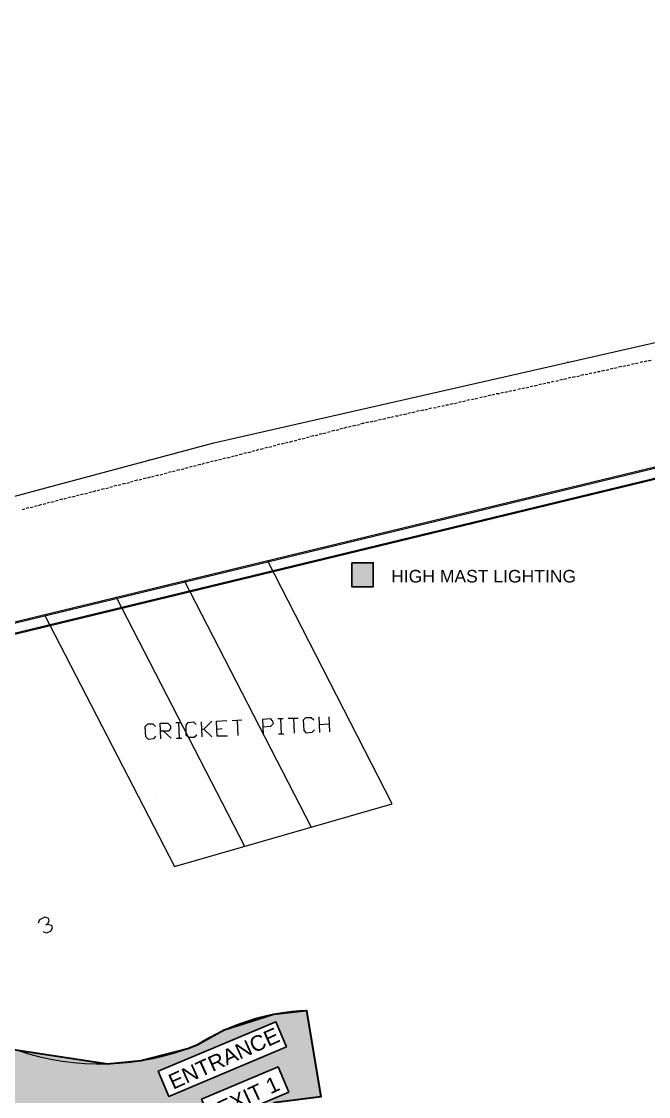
# Model space of a CAD drawing. Header units: inches. Extents: x 1969 to 240164, y 1364 to 46451.
# Drawn here: x 39240 to 42508, y 27444 to 33048 of the extents above; entities that cross this region are included whole.
import ezdxf

# ---------------------------------------------------------------- set-up
doc = ezdxf.new("R2010")
doc.units = ezdxf.units.IN
doc.header["$MEASUREMENT"] = 0
for name, color, linetype in [('PDF_0', 7, 'Continuous'), ('PDF_BH-WASTE', 7, 'Continuous'), ('PDF_BH_Soil', 7, 'Continuous'), ('PDF_BOUNDARY', 7, 'Continuous'), ('PDF_ESElevation', 7, 'Continuous'), ('PDF_foot path', 7, 'Continuous'), ('PDF_ROAD', 7, 'Continuous'), ('PDF_TEXT', 7, 'Continuous'), ('PDF_TEXT2', 7, 'Continuous'), ('PDF_TXT', 7, 'Continuous')]:
    doc.layers.add(name, color=color, linetype=linetype)
doc.styles.add('PDF Arial-BoldMT', font='arial.ttf')
doc.styles.add('PDF ArialMT', font='arial.ttf')

msp = doc.modelspace()

# ---------------------------------------------------------------- hatches: boundary and pattern name
at = {"true_color": 0xf1eb1f}
h = msp.add_hatch(color=2, dxfattribs=at)
h.dxf.hatch_style = 1
h.paths.add_polyline_path([(41073.8, 30226.6), (40961.6, 30226.6), (40961.6, 30101.5), (41073.8, 30101.5)])
at = {"true_color": 0xfecc66}
h = msp.add_hatch(color=31, dxfattribs=at)
h.dxf.hatch_style = 1
h.paths.add_polyline_path([(40008.3, 27445.2), (39953.1, 27576.4), (40565.8, 27834.4), (40621, 27703.3)])
h.paths.add_polyline_path([(40577.6, 27598.8), (40632.8, 27467.6), (40233.2, 27299.2), (40178, 27430.4)])
edge = h.paths.add_edge_path()
edge.add_line((23706.6, 23889.3), (23706.6, 23685.7))
edge.add_line((23706.6, 23685.7), (21592.3, 23685.7))
edge.add_arc((21564.1, 23607.1), 83.5, 70.25, 109.75)
edge.add_line((21535.9, 23685.7), (21474.3, 23685.7))
edge.add_line((21474.3, 23685.7), (21474.3, 23889.3))
edge.add_line((21474.3, 23889.3), (23706.6, 23889.3))
h.paths.add_polyline_path([(40196.6, 27136.6), (40128.6, 27004), (40083.8, 26760.5), (40108.3, 26579.1), (40179.2, 26411.1), (44054.9, 22879.7), (47494.3, 21707.1), (47774.4, 21648.7), (48167.3, 21655.3), (48593.7, 21785.4), (48790.3, 21898.1), (49229.2, 22267.9), (50678.1, 23493.2), (50859.2, 23699.7), (50983, 23900), (51090.8, 24169.8), (51148, 24487.9), (51993.8, 24488.6), (52290.4, 24048.9), (50849.8, 22717.9), (50714.5, 22526.6), (50622.5, 22254.5), (50606.5, 21925.5), (50606.5, 20998.1), (50696.2, 20675.3), (50766.7, 20544.7), (50964.4, 20319.7), (51058.4, 20250.3), (51196.7, 20206.5), (51389.7, 20233.1), (51523.7, 20325.3), (51622.3, 20503.8), (51622.3, 20773.7), (53221, 20773.7), (53221, 20166.3), (53323.2, 20166.3), (53323.2, 19249.4), (51850.7, 19249.4), (48876.6, 20483.8), (45963.5, 21489.1), (43693.6, 22262.7), (41571.7, 24195.4), (39950.9, 25674.8), (39044.1, 26554.3), (38079.5, 27215.6), (35857, 26162.3), (34994.2, 24093.5), (32860.7, 23926.1), (31214.3, 23858), (28068.1, 23728.3), (26623.6, 23670.7), (26125.1, 23748.9), (24768.5, 23544.4), (23827.6, 23544.4), (23273.3, 23447.3), (21482.5, 23346.7), (20701.9, 23346.7), (19975.8, 23179.6), (18647.9, 23098.7), (18526, 23021.2), (18458.9, 22934.2), (16811.9, 22382), (14065.1, 22382), (10291.7, 22150.2), (10399.9, 23009.2), (14054.9, 23234.2), (16268.8, 23125.1), (16401.4, 23136.9), (16539.8, 23172.8), (17389.5, 23514.9), (18148.7, 23728.4), (18898.7, 23820.5), (19842.9, 23871.6), (20739.4, 24014.8), (22123.3, 24079.5), (22770.9, 24079.5), (23779.9, 24246.6), (24703.7, 24246.6), (25375.2, 24342), (26135.3, 24457.9), (26581.9, 24376.1), (27205.7, 24393.1), (34200.4, 24679.5), (34926.4, 26329.3), (38395.3, 28029.7), (39197.5, 27689.4), (39688.1, 27614.9), (39863, 27631.6), (40107.6, 27695.3), (40153.2, 27713), (40296.7, 27791.6), (40552.7, 27873.4), (40725.6, 27893.1), (40799.6, 27443.2), (40565.9, 27413.6), (40402.5, 27338.4), (40299.1, 27258.4)])

# ---------------------------------------------------------------- linework, layer by layer
for points in [[(40961.6, 30226.6), (41073.8, 30226.6), (41073.8, 30101.5), (40961.6, 30101.5)], [(39953.1, 27576.4), (40565.8, 27834.4), (40621, 27703.3), (40008.3, 27445.2)], [(40178, 27430.4), (40577.6, 27598.8), (40632.8, 27467.6), (40233.2, 27299.2)]]:
    msp.add_lwpolyline(points, close=True)
at = {"lineweight": 35}
msp.add_lwpolyline([(34926.4, 26329.3), (38395.3, 28029.7), (39197.5, 27689.4), (39688.1, 27614.9), (39863, 27631.6), (40107.6, 27695.3), (40153.2, 27713), (40296.7, 27791.6), (40552.7, 27873.4), (40725.6, 27893.1), (40799.6, 27443.2), (40565.9, 27413.6), (40402.5, 27338.4), (40299.1, 27258.4), (40196.6, 27136.6), (40128.6, 27004), (40083.8, 26760.5), (40108.3, 26579.1), (40179.2, 26411.1), (44054.9, 22879.7)], dxfattribs=at)
msp.add_lwpolyline([(34927.9, 26328.9), (38396.8, 28029.4), (39199.1, 27689), (39689.6, 27614.6), (39864.6, 27631.2), (40109.1, 27695), (40154.8, 27712.6), (40298.3, 27791.3), (40554.2, 27873), (40727.2, 27892.8), (40801.1, 27442.8), (40567.5, 27413.3), (40404, 27338.1), (40300.6, 27258.1), (40198.1, 27136.3), (40130.2, 27003.6), (40085.3, 26760.1), (40109.8, 26578.8), (40180.8, 26410.7), (44056.5, 22879.3)])
at = {"layer": 'PDF_0', "lineweight": 0}
for points in [[(42089.6, 31271.6), (42086.2, 31271.6)], [(39904.7, 30760.3), (39901.2, 30760.3)]]:
    msp.add_lwpolyline(points, dxfattribs=at)
at = {"layer": 'PDF_BH-WASTE', "lineweight": 0}
for points in [[(52060.1, 31114.8), (44421.2, 31114.8), (37337.9, 29400.2), (36427.8, 31438.6)], [(52063.5, 31121.6), (44421.2, 31121.6), (37341.3, 29407), (36431.2, 31445.4)]]:
    msp.add_lwpolyline(points, dxfattribs=at)
at = {"layer": 'PDF_BH_Soil', "lineweight": 0}
for points in [[(52128.3, 31172.7), (44421.2, 31172.7), (37406.1, 29475.2), (36424.4, 31667)], [(52128.3, 31179.5), (44421.2, 31179.5), (37409.5, 29482), (36427.8, 31677.2)]]:
    msp.add_lwpolyline(points, dxfattribs=at)
at = {"layer": 'PDF_BOUNDARY', "lineweight": 0}
msp.add_lwpolyline([(33138.4, 27702.6), (32933.8, 28166.2), (30622.7, 31922.6), (32586.2, 32324.9), (35943.7, 33047.5), (37239, 30047.8), (40242.1, 30852.3), (44186, 31748.8), (49394.5, 31847.6)], dxfattribs=at)
at = {"layer": 'PDF_ESElevation', "lineweight": 0}
msp.add_arc((40768.8, 26760.1), 1133.4, 92.1039, 122.8656, dxfattribs=at)
at = {"layer": 'PDF_foot path', "lineweight": 0}
for points in [[(40630.7, 29417.2), (40681.8, 29417.2)], [(40658, 29417.2), (40661.4, 29338.8)], [(40767.1, 29355.9), (40753.4, 29342.2), (40726.2, 29338.8), (40712.5, 29352.5), (40709.1, 29407), (40722.7, 29420.6), (40750, 29420.6), (40763.7, 29407)], [(40794.3, 29342.2), (40790.9, 29424)], [(40842.1, 29424), (40845.5, 29345.6)], [(39938.7, 29321.8), (39928.5, 29308.2), (39901.2, 29304.7), (39887.6, 29318.4), (39884.2, 29372.9), (39897.8, 29386.6), (39925.1, 29386.6), (39938.7, 29372.9)], [(39966, 29308.2), (39962.6, 29390), (40003.5, 29390), (40017.1, 29376.3), (40017.1, 29362.7), (40006.9, 29349.1), (39966, 29349.1)], [(40044.4, 29393.4), (40071.7, 29393.4)], [(40058.1, 29393.4), (40061.5, 29311.6)], [(40153.5, 29328.6), (40139.9, 29315), (40112.6, 29315), (40099, 29328.6), (40099, 29379.7), (40109.2, 29393.4), (40136.5, 29396.8), (40150.1, 29383.1)], [(40231.9, 29400.2), (40191, 29359.3), (40177.4, 29355.9)], [(40180.8, 29318.4), (40177.4, 29396.8)], [(40313.7, 29321.8), (40259.2, 29321.8), (40255.8, 29400.2), (40310.3, 29403.6)], [(40259.2, 29359.3), (40286.4, 29362.7)], [(40337.6, 29403.6), (40388.7, 29407)], [(40364.8, 29403.6), (40368.2, 29325.2)], [(40501.2, 29332), (40497.8, 29410.4), (40535.3, 29413.8), (40548.9, 29400.2), (40552.3, 29386.6), (40538.7, 29372.9), (40497.8, 29369.5)], [(40576.2, 29413.8), (40603.4, 29413.8)], [(40589.8, 29413.8), (40593.2, 29335.4)], [(40790.9, 29383.1), (40845.5, 29386.6)], [(39979.7, 29349.1), (40020.6, 29311.6)], [(40047.8, 29311.6), (40075.1, 29311.6)], [(40191, 29359.3), (40231.9, 29318.4)], [(40579.6, 29335.4), (40606.9, 29335.4)], [(39328.6, 28350.3), (39335.4, 28367.3), (39362.7, 28381), (39379.7, 28374.2), (39383.1, 28360.5), (39376.3, 28343.5), (39366.1, 28336.7)], [(39376.3, 28343.5), (39396.8, 28336.7), (39400.2, 28323), (39393.4, 28306), (39369.5, 28295.8), (39352.4, 28302.6)]]:
    msp.add_lwpolyline(points, dxfattribs=at)
msp.add_arc((39650.7, 28951.9), 1337.9, 251.2023, 292.132, dxfattribs=at)
at = {"layer": 'PDF_ROAD', "lineweight": 0}
for points in [[(39359.3, 29955.8), (40037.6, 28643.5), (41172.7, 28970.7), (40521.6, 30238.7)], [(40088.7, 30133.1), (40750, 28848)], [(39734.2, 30047.8), (40402.3, 28749.1)]]:
    msp.add_lwpolyline(points, dxfattribs=at)
at = {"layer": 'PDF_TEXT2', "lineweight": 0}
for points in [[(42440.7, 31264.8), (42454.4, 31268.2)], [(42464.6, 31271.6), (42478.2, 31275)], [(42485.1, 31275), (42498.7, 31278.4)], [(42505.5, 31278.4), (42522.5, 31281.8)], [(42178.3, 31206.8), (42191.9, 31210.2)], [(42198.7, 31213.6), (42212.4, 31217)], [(42222.6, 31217), (42236.2, 31220.4)], [(42243, 31223.8), (42256.7, 31223.8)], [(42263.5, 31227.3), (42280.5, 31230.7)], [(42287.3, 31230.7), (42301, 31234.1)], [(42307.8, 31237.5), (42324.8, 31240.9)], [(42331.7, 31240.9), (42345.3, 31244.3)], [(42352.1, 31247.7), (42369.2, 31251.1)], [(42376, 31251.1), (42389.6, 31254.5)], [(42396.4, 31254.5), (42410.1, 31257.9)], [(42420.3, 31261.3), (42433.9, 31264.8)], [(41936.3, 31155.7), (41949.9, 31159.1)], [(41956.7, 31159.1), (41973.7, 31162.5)], [(41980.6, 31165.9), (41994.2, 31165.9)], [(42001, 31169.3), (42014.7, 31172.7)], [(42024.9, 31172.7), (42038.5, 31176.1)], [(42045.3, 31179.5), (42059, 31182.9)], [(42065.8, 31182.9), (42082.8, 31186.4)], [(42089.6, 31189.8), (42103.3, 31193.2)], [(42110.1, 31193.2), (42127.1, 31196.6)], [(42134, 31196.6), (42147.6, 31200)], [(42154.4, 31203.4), (42171.5, 31206.8)], [(41670.4, 31097.7), (41687.4, 31101.1)], [(41694.2, 31101.1), (41707.9, 31104.5)], [(41714.7, 31108), (41731.7, 31108)], [(41738.5, 31111.4), (41752.2, 31114.8)], [(41759, 31114.8), (41776, 31118.2)], [(41782.9, 31121.6), (41796.5, 31125)], [(41803.3, 31125), (41816.9, 31128.4)], [(41827.2, 31131.8), (41840.8, 31135.2)], [(41847.6, 31135.2), (41861.3, 31138.6)], [(41868.1, 31138.6), (41885.1, 31142)], [(41891.9, 31145.4), (41905.6, 31148.9)], [(41912.4, 31148.9), (41929.4, 31152.3)], [(41407.9, 31039.8), (41421.5, 31043.2)], [(41431.8, 31043.2), (41445.4, 31046.6)], [(41452.2, 31050), (41465.8, 31050)], [(41472.7, 31053.4), (41489.7, 31056.8)], [(41496.5, 31056.8), (41510.2, 31060.2)], [(41517, 31063.6), (41534, 31067)], [(41540.8, 31067), (41554.5, 31070.5)], [(41561.3, 31073.9), (41574.9, 31077.3)], [(41585.2, 31077.3), (41598.8, 31080.7)], [(41605.6, 31080.7), (41619.2, 31084.1)], [(41629.5, 31087.5), (41643.1, 31090.9)], [(41649.9, 31090.9), (41663.6, 31094.3)], [(41145.4, 30981.8), (41159.1, 30985.2)], [(41165.9, 30985.2), (41179.5, 30988.6)], [(41189.7, 30992.1), (41203.4, 30992.1)], [(41210.2, 30995.5), (41223.8, 30998.9)], [(41230.6, 30998.9), (41247.7, 31002.3)], [(41254.5, 31005.7), (41268.1, 31009.1)], [(41275, 31009.1), (41292, 31012.5)], [(41298.8, 31015.9), (41312.5, 31019.3)], [(41319.3, 31019.3), (41336.3, 31022.7)], [(41343.1, 31022.7), (41356.8, 31026.1)], [(41363.6, 31029.6), (41377.2, 31033)], [(41387.4, 31033), (41401.1, 31036.4)], [(40920.5, 30927.3), (40937.5, 30934.1)], [(40944.3, 30934.1), (40958, 30937.5)], [(40964.8, 30940.9), (40981.8, 30944.3)], [(40988.6, 30944.3), (41002.3, 30947.7)], [(41009.1, 30951.2), (41019.3, 30954.6), (41026.1, 30954.6)], [(41032.9, 30958), (41050, 30961.4)], [(41056.8, 30961.4), (41070.4, 30964.8)], [(41077.3, 30964.8), (41094.3, 30968.2)], [(41101.1, 30971.6), (41114.8, 30975)], [(41121.6, 30975), (41138.6, 30978.4)], [(40702.3, 30872.8), (40719.3, 30876.2)], [(40726.2, 30879.6), (40739.8, 30883)], [(40746.6, 30886.4), (40763.7, 30889.8)], [(40770.5, 30889.8), (40784.1, 30893.2)], [(40790.9, 30896.6), (40804.6, 30900)], [(40811.4, 30900), (40828.4, 30903.4)], [(40835.2, 30906.8), (40848.9, 30910.2)], [(40855.7, 30913.7), (40872.7, 30917.1)], [(40879.5, 30917.1), (40893.2, 30920.5)], [(40900, 30923.9), (40913.6, 30927.3)], [(40463.7, 30811.4), (40477.3, 30818.2)], [(40484.1, 30818.2), (40501.2, 30821.6)], [(40508, 30825), (40521.6, 30828.4)], [(40528.5, 30828.4), (40545.5, 30831.8)], [(40552.3, 30835.3), (40565.9, 30838.7)], [(40572.8, 30842.1), (40586.4, 30845.5)], [(40593.2, 30845.5), (40610.3, 30848.9)], [(40617.1, 30852.3), (40630.7, 30855.7)], [(40637.5, 30855.7), (40654.6, 30862.5)], [(40661.4, 30862.5), (40675, 30865.9)], [(40681.8, 30869.3), (40695.5, 30872.8)], [(40266, 30763.7), (40283, 30767.1)], [(40289.8, 30770.5), (40303.5, 30773.9)], [(40310.3, 30773.9), (40327.3, 30777.3)], [(40334.2, 30780.7), (40347.8, 30784.1)], [(40354.6, 30784.1), (40368.2, 30787.5)], [(40375.1, 30790.9), (40392.1, 30794.3)], [(40398.9, 30797.8), (40412.6, 30801.2)], [(40419.4, 30801.2), (40436.4, 30804.6)], [(40443.2, 30808), (40456.9, 30811.4)], [(40027.4, 30702.3), (40041, 30705.7)], [(40047.8, 30709.1), (40064.9, 30712.5)], [(40071.7, 30712.5), (40085.3, 30715.9)], [(40092.1, 30719.4), (40109.2, 30722.8)], [(40116, 30726.2), (40129.6, 30729.6)], [(40136.5, 30729.6), (40150.1, 30733)], [(40156.9, 30736.4), (40173.9, 30739.8)], [(40180.8, 30739.8), (40194.4, 30746.6)], [(40201.2, 30746.6), (40218.3, 30750)], [(40225.1, 30753.4), (40238.7, 30756.9)], [(40245.5, 30756.9), (40259.2, 30760.3)], [(39809.2, 30647.8), (39822.8, 30651.2)], [(39829.7, 30654.6), (39846.7, 30658)], [(39853.5, 30658), (39867.2, 30661.4)], [(39874, 30664.8), (39891, 30668.2)], [(39897.8, 30668.2), (39911.5, 30675)], [(39918.3, 30675), (39931.9, 30678.5)], [(39938.7, 30681.9), (39955.8, 30685.3)], [(39962.6, 30685.3), (39976.2, 30688.7)], [(39983.1, 30692.1), (40000.1, 30695.5)], [(40006.9, 30698.9), (40020.6, 30702.3)], [(39591.1, 30593.2), (39604.7, 30596.6)], [(39611.5, 30596.6), (39628.6, 30603.5)], [(39635.4, 30603.5), (39649, 30606.9)], [(39655.8, 30610.3), (39672.9, 30613.7)], [(39679.7, 30613.7), (39693.3, 30617.1)], [(39700.1, 30620.5), (39713.8, 30623.9)], [(39720.6, 30627.3), (39737.6, 30630.7)], [(39744.4, 30630.7), (39758.1, 30634.1)], [(39764.9, 30637.5), (39781.9, 30641)], [(39788.8, 30641), (39802.4, 30644.4)], [(39372.9, 30538.7), (39386.5, 30542.1)], [(39393.4, 30542.1), (39410.4, 30545.5)], [(39417.2, 30548.9), (39430.8, 30552.3)], [(39437.7, 30555.7), (39454.7, 30559.1)], [(39461.5, 30559.1), (39475.2, 30562.6)], [(39482, 30566), (39495.6, 30569.4)], [(39502.4, 30569.4), (39519.5, 30572.8)], [(39526.3, 30576.2), (39539.9, 30579.6)], [(39546.7, 30583), (39563.8, 30586.4)], [(39570.6, 30586.4), (39584.2, 30589.8)], [(39243.4, 30504.6), (39257, 30508)], [(39263.8, 30511.4), (39277.5, 30514.8)], [(39284.3, 30514.8), (39301.3, 30518.2)], [(39308.1, 30521.7), (39321.8, 30525.1)], [(39328.6, 30525.1), (39345.6, 30531.9)], [(39352.4, 30531.9), (39366.1, 30535.3)]]:
    msp.add_lwpolyline(points, dxfattribs=at)
at = {"layer": 'PDF_TXT', "lineweight": 0}
for points in [[(39938.7, 29015), (39938.7, 29015)], [(40470.5, 28595.7), (40470.5, 28595.7)]]:
    msp.add_lwpolyline(points, dxfattribs=at)

# ---------------------------------------------------------------- texts
at = {"layer": 'PDF_TEXT', "insert": (41166.7, 30155.8), "char_height": 65.38, "attachment_point": 4, "style": 'PDF ArialMT'}
msp.add_mtext('HIGH MAST LIGHTING', dxfattribs=at)
at = {"layer": 'PDF_TEXT', "attachment_point": 4, "style": 'PDF Arial-BoldMT'}
for s, insert, char_height, rotation in [('ENTRANCE', (40013.7, 27515.2), 80.47, 24.3127), ('EXIT 1', (40266.7, 27374.4), 80, 24.7742)]:
    msp.add_mtext(s, dxfattribs=dict(at, insert=insert, char_height=char_height, rotation=rotation))

doc.saveas('drawing.dxf')
